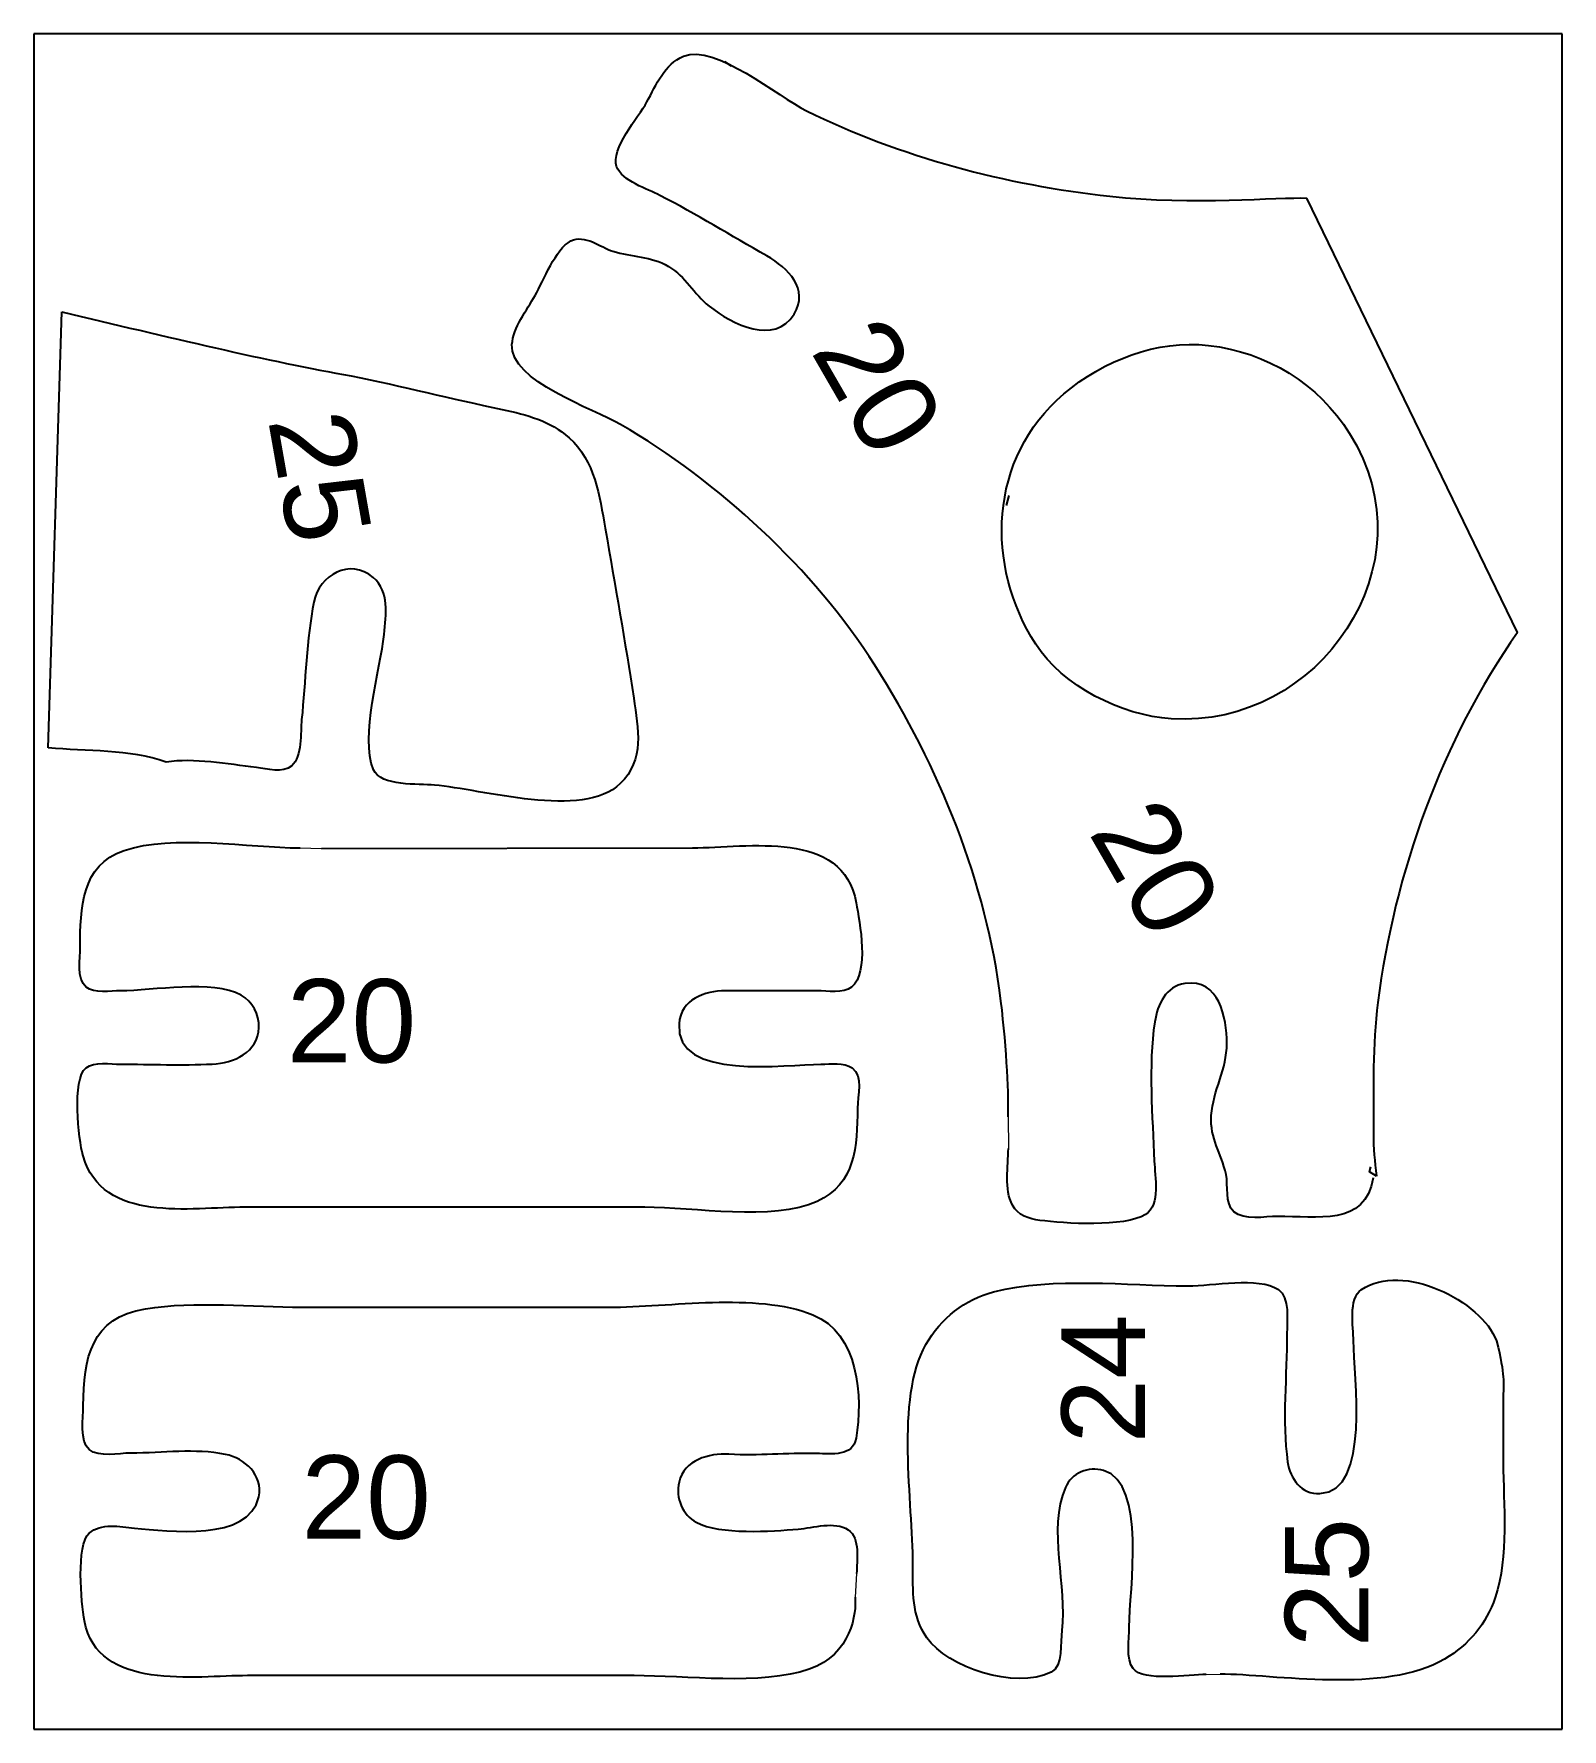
# Model space of a CAD drawing. Header units: millimetres. Extents: x 0 to 55, y 0 to 61.
import ezdxf
from ezdxf.enums import TextEntityAlignment as Align

# ---------------------------------------------------------------- set-up
doc = ezdxf.new("R2010")
doc.units = ezdxf.units.MM
doc.layers.add('Cut', color=7, linetype='Continuous', true_color=0xffffff)
doc.layers.add('Stege', color=5, linetype='Continuous', lineweight=15, true_color=0x0000ff)
doc.layers.add('Text', color=1, linetype='Continuous', lineweight=5, true_color=0xff0000)
doc.styles.add('textstyle15', font='')
doc.styles.add('textstyle16', font='')
doc.styles.add('textstyle17', font='')
doc.styles.add('textstyle18', font='')
doc.styles.add('textstyle19', font='')
doc.styles.add('textstyle20', font='')
doc.styles.add('textstyle21', font='')
doc.styles.get('textstyle15').set_extended_font_data('Arial')
doc.styles.get('textstyle16').set_extended_font_data('Arial')
doc.styles.get('textstyle17').set_extended_font_data('Arial')
doc.styles.get('textstyle18').set_extended_font_data('Arial')
doc.styles.get('textstyle19').set_extended_font_data('Arial')
doc.styles.get('textstyle20').set_extended_font_data('Arial')
doc.styles.get('textstyle21').set_extended_font_data('Arial')

msp = doc.modelspace()

# ---------------------------------------------------------------- linework, layer by layer
at = {"layer": 'Cut'}
for p, q in [((55, 61), (0, 61)), ((0, 61), (0, 0)), ((55, 0), (55, 61)), ((53.394, 39.457), (45.812, 55.092)), ((0.514, 35.31), (1, 51)), ((0, 0), (55, 0))]:
    msp.add_line(p, q, dxfattribs=at)
for points in [[(24.852, 60.012), (25.097, 59.85)], [(35.082, 44.393), (34.986, 44.034)], [(10.349, 31.69), (23.703, 31.712)], [(48.315, 19.897), (48.07, 20.058), (48.119, 20.238)], [(9.656, 15.182), (20.683, 15.182)], [(21.602, 1.923), (7.687, 1.923)]]:
    msp.add_lwpolyline(points, dxfattribs=at)
for points in [[(23.38, 60.198), (24.502, 60.668), (26.779, 58.743), (27.81, 58.233)], [(22.058, 58.55), (22.404, 59.175), (22.7, 59.913), (23.38, 60.198)], [(20.972, 56.228), (20.746, 56.845), (21.757, 58.008), (22.058, 58.55)], [(27.81, 58.233), (31.171, 56.574), (34.986, 55.566), (38.72, 55.157)], [(22.531, 55.186), (22.076, 55.42), (21.163, 55.707), (20.972, 56.228)], [(26.378, 53.01), (25.099, 53.737), (23.848, 54.507), (22.531, 55.186)], [(38.72, 55.157), (41.714, 54.83), (44.812, 55.138), (45.812, 55.092)], [(19.33, 53.55), (19.821, 53.801), (20.389, 53.322), (20.841, 53.18)], [(18.041, 51.592), (18.344, 52.13), (18.767, 53.262), (19.33, 53.55)], [(20.841, 53.18), (21.508, 52.969), (22.201, 53.008), (22.84, 52.635)], [(22.84, 52.635), (23.464, 52.27), (23.743, 51.645), (24.302, 51.205)], [(27.36, 50.918), (27.912, 51.823), (27.148, 52.572), (26.378, 53.01)], [(17.206, 49.821), (17.247, 50.43), (17.746, 51.07), (18.041, 51.592)], [(1, 51), (4.76, 50.109), (8.521, 49.193), (11.418, 48.699)], [(24.302, 51.205), (25.14, 50.546), (26.667, 49.782), (27.36, 50.918)], [(21.117, 46.941), (20.142, 47.501), (17.117, 48.518), (17.206, 49.821)], [(37.066, 48.045), (38.491, 49.249), (40.422, 50.007), (42.272, 49.793)], [(42.272, 49.793), (44.393, 49.548), (46.214, 48.414), (47.348, 46.624)], [(11.418, 48.699), (13.247, 48.317), (15.036, 47.871), (16.857, 47.488)], [(36.055, 39.043), (34.248, 41.85), (34.338, 45.739), (37.066, 48.045)], [(16.857, 47.488), (17.748, 47.3), (18.577, 47.074), (19.263, 46.464)], [(19.263, 46.464), (20.193, 45.638), (20.353, 44.384), (20.56, 43.21)], [(30.269, 38.279), (28.068, 41.733), (24.638, 44.918), (21.117, 46.941)], [(47.348, 46.624), (50.34, 41.898), (46.237, 36.01), (40.936, 36.354)], [(20.56, 43.21), (20.919, 41.173), (21.279, 39.136), (21.588, 37.094)], [(12.209, 41.439), (11.377, 42.149), (10.268, 41.532), (10.075, 40.557)], [(12.601, 39.394), (12.669, 40.114), (12.82, 40.918), (12.209, 41.439)], [(10.075, 40.557), (9.814, 39.239), (9.777, 37.679), (9.636, 36.326)], [(12.224, 34.522), (11.721, 35.703), (12.476, 38.119), (12.601, 39.394)], [(40.936, 36.354), (39.136, 36.471), (37.03, 37.53), (36.055, 39.043)], [(53.394, 39.457), (50.687, 35.625), (48.956, 30.795), (48.368, 26.142)], [(34.804, 26.193), (34.283, 30.449), (32.59, 34.636), (30.269, 38.279)], [(21.588, 37.094), (21.754, 35.995), (21.98, 34.874), (21.105, 34.021)], [(9.636, 36.326), (9.589, 35.86), (9.657, 34.997), (9.28, 34.664)], [(4.758, 34.796), (3.462, 35.27), (1.882, 35.177), (0.514, 35.31)], [(8.008, 34.602), (6.975, 34.723), (5.748, 34.951), (4.758, 34.796)], [(9.28, 34.664), (8.958, 34.381), (8.39, 34.558), (8.008, 34.602)], [(14.418, 33.969), (13.848, 34.017), (12.481, 33.919), (12.224, 34.522)], [(21.105, 34.021), (19.765, 32.713), (16.13, 33.825), (14.418, 33.969)], [(23.703, 31.712), (25.698, 31.712), (29.116, 32.399), (29.597, 29.732)], [(3.249, 31.619), (4.994, 32.209), (7.736, 31.712), (9.583, 31.712)], [(1.666, 28.149), (1.666, 29.523), (1.699, 31.094), (3.249, 31.619)], [(29.597, 29.732), (29.723, 29.037), (30.068, 27.197), (29.429, 26.701)], [(1.877, 26.701), (1.531, 26.975), (1.666, 27.75), (1.666, 28.149)], [(7.458, 26.41), (6.431, 26.98), (4.287, 26.565), (3.117, 26.566)], [(42.934, 24.673), (42.922, 25.612), (42.669, 27.007), (41.426, 26.83)], [(3.117, 26.566), (2.75, 26.566), (2.18, 26.462), (1.877, 26.701)], [(8.099, 25.246), (8.119, 25.704), (7.858, 26.188), (7.458, 26.41)], [(24.89, 26.565), (24.14, 26.555), (23.287, 26.273), (23.219, 25.378)], [(28.189, 26.566), (27.091, 26.565), (25.988, 26.58), (24.89, 26.565)], [(29.429, 26.701), (29.124, 26.463), (28.559, 26.566), (28.189, 26.566)], [(41.426, 26.83), (40.743, 26.732), (40.437, 26.073), (40.341, 25.446)], [(35.063, 22.037), (35.09, 22.676), (35.018, 24.45), (34.804, 26.193)], [(48.368, 26.142), (48.172, 24.598), (48.213, 23.045), (48.207, 21.502)], [(6.416, 23.932), (7.195, 23.97), (8.059, 24.335), (8.099, 25.246)], [(23.219, 25.378), (23.063, 23.309), (27.101, 23.927), (28.321, 23.926)], [(40.341, 25.446), (40.1, 23.869), (40.264, 22.03), (40.322, 20.436)], [(42.375, 22.076), (42.43, 22.986), (42.945, 23.751), (42.934, 24.673)], [(1.77, 20.627), (1.6, 21.217), (1.363, 23.383), (1.877, 23.791)], [(1.877, 23.791), (2.176, 24.027), (2.757, 23.926), (3.117, 23.926)], [(3.117, 23.926), (4.212, 23.926), (5.323, 23.878), (6.416, 23.932)], [(28.321, 23.926), (28.693, 23.926), (29.148, 24.005), (29.45, 23.791)], [(29.45, 23.791), (29.846, 23.509), (29.646, 22.796), (29.641, 22.343)], [(29.641, 22.343), (29.625, 20.979), (29.575, 19.616), (28.189, 18.986)], [(42.906, 19.957), (42.728, 20.765), (42.323, 21.22), (42.375, 22.076)], [(48.207, 21.502), (48.205, 20.831), (48.259, 20.459), (48.315, 19.897)], [(35.218, 18.853), (34.919, 19.413), (35.062, 20.254), (35.07, 20.89)], [(7.604, 18.78), (5.62, 18.78), (2.478, 18.177), (1.77, 20.627)], [(40.322, 20.436), (40.342, 19.889), (40.55, 18.859), (40.009, 18.521)], [(43.187, 18.618), (42.854, 18.911), (42.991, 19.567), (42.906, 19.957)], [(48.202, 19.831), (47.928, 18.077), (46.165, 18.458), (44.756, 18.448)], [(28.189, 18.986), (26.595, 18.261), (23.737, 18.78), (21.987, 18.78)], [(21.987, 18.78), (17.205, 18.78), (12.396, 18.78), (7.604, 18.78)], [(36.203, 18.306), (35.815, 18.356), (35.411, 18.489), (35.218, 18.853)], [(40.009, 18.521), (39.25, 18.046), (37.08, 18.192), (36.203, 18.306)], [(44.756, 18.448), (44.3, 18.445), (43.558, 18.294), (43.187, 18.618)], [(47.779, 15.815), (49.266, 16.825), (52.088, 15.41), (52.64, 13.972)], [(34.54, 15.731), (36.727, 16.289), (39.289, 15.951), (41.534, 15.951)], [(41.534, 15.951), (42.415, 15.951), (44.071, 16.296), (44.791, 15.815)], [(4.011, 15.124), (5.811, 15.414), (7.832, 15.182), (9.656, 15.182)], [(20.683, 15.182), (22.912, 15.182), (25.967, 15.73), (28.035, 14.91)], [(32.104, 13.84), (32.638, 14.779), (33.513, 15.469), (34.54, 15.731)], [(44.791, 15.815), (45.207, 15.538), (45.097, 14.714), (45.097, 14.236)], [(47.492, 13.972), (47.493, 14.47), (47.293, 15.485), (47.779, 15.815)], [(1.779, 11.638), (1.779, 13.33), (2.06, 14.811), (4.011, 15.124)], [(28.035, 14.91), (29.684, 14.257), (29.843, 11.945), (29.591, 10.464)], [(45.097, 14.236), (45.097, 12.747), (44.918, 11.087), (45.122, 9.617)], [(31.637, 5.922), (31.637, 8.143), (30.999, 11.896), (32.104, 13.84)], [(46.284, 8.472), (48.138, 8.558), (47.491, 12.702), (47.492, 13.972)], [(52.64, 13.972), (52.956, 12.692), (52.89, 12.451), (52.883, 11.992)], [(1.989, 10.06), (1.636, 10.352), (1.779, 11.187), (1.779, 11.638)], [(52.883, 11.992), (52.872, 11.303), (52.882, 10.335), (52.882, 9.617)], [(29.591, 10.464), (29.478, 9.801), (28.722, 9.903), (28.166, 9.915)], [(3.486, 9.931), (3.054, 9.93), (2.341, 9.767), (1.989, 10.06)], [(6.899, 9.886), (5.777, 10.103), (4.669, 9.935), (3.486, 9.931)], [(8.092, 8.356), (8.263, 9.134), (7.58, 9.754), (6.899, 9.886)], [(25.016, 9.89), (24.284, 9.931), (23.414, 9.693), (23.22, 8.881)], [(28.166, 9.915), (27.071, 9.939), (26.084, 9.83), (25.016, 9.89)], [(38.499, 9.306), (37.948, 9.466), (37.352, 9.216), (37.122, 8.688)], [(39.423, 3.679), (39.423, 4.985), (40.065, 8.851), (38.499, 9.306)], [(45.122, 9.617), (45.207, 9.002), (45.623, 8.441), (46.284, 8.472)], [(52.882, 9.617), (52.882, 8.056), (53.092, 6.219), (52.591, 4.735)], [(23.22, 8.881), (23.087, 8.322), (23.338, 7.708), (23.839, 7.441)], [(37.122, 8.688), (36.469, 7.186), (37.198, 5.127), (36.992, 3.547)], [(3.617, 7.235), (4.858, 7.122), (7.737, 6.734), (8.092, 8.356)], [(1.989, 7.051), (2.405, 7.425), (3.097, 7.283), (3.617, 7.235)], [(23.839, 7.441), (24.695, 6.984), (26.545, 7.116), (27.51, 7.196)], [(27.51, 7.196), (28.047, 7.241), (28.82, 7.495), (29.306, 7.17)], [(1.823, 3.892), (1.702, 4.563), (1.513, 6.621), (1.989, 7.051)], [(29.306, 7.17), (29.749, 6.875), (29.61, 6.064), (29.61, 5.599)], [(32.139, 3.284), (31.578, 4.085), (31.637, 4.975), (31.637, 5.922)], [(29.555, 4.75), (29.61, 4.182), (29.423, 2.68), (27.904, 2.155)], [(52.591, 4.735), (52.271, 3.786), (51.65, 3.043), (50.771, 2.519)], [(7.687, 1.923), (5.813, 1.923), (2.279, 1.359), (1.823, 3.892)], [(39.558, 2.175), (39.292, 2.512), (39.423, 3.237), (39.423, 3.679)], [(36.61, 2.043), (35.306, 1.402), (32.881, 2.225), (32.139, 3.284)], [(36.992, 3.547), (36.937, 3.132), (37.053, 2.261), (36.61, 2.043)], [(50.771, 2.519), (48.651, 1.257), (44.625, 1.964), (42.688, 1.981)], [(27.904, 2.155), (26.181, 1.559), (23.447, 1.923), (21.602, 1.923)], [(42.194, 1.964), (41.58, 1.964), (39.936, 1.698), (39.558, 2.175)]]:
    msp.add_open_spline(points, degree=3, dxfattribs=at)
at = {"layer": 'Stege'}
for p, q in [((9.583, 31.712), (10.349, 31.69)), ((35.063, 22.037), (35.07, 20.89)), ((29.61, 5.599), (29.555, 4.75)), ((42.194, 1.964), (42.688, 1.981))]:
    msp.add_line(p, q, dxfattribs=at)

# ---------------------------------------------------------------- texts
at = {"layer": 'Text', "lineweight": 60}
for style, p in [('textstyle15', (30.394, 48.324)), ('textstyle16', (40.394, 31.004))]:
    msp.add_text('20', height=3, rotation=300, dxfattribs=dict(at, style=style)).set_placement(p, align=Align.MIDDLE_CENTER)
at = {"layer": 'Text'}
for s, rotation, style, p in [('25', 280, 'textstyle21', (10.308, 45.075)), ('24', 90, 'textstyle19', (38.483, 12.601)), ('25', 90, 'textstyle20', (46.525, 5.27))]:
    msp.add_text(s, height=3, rotation=rotation, dxfattribs=dict(at, style=style)).set_placement(p, align=Align.MIDDLE_CENTER)
at = {"layer": 'Text', "style": 'textstyle18'}
msp.add_text('20', height=3, dxfattribs=at).set_placement((11.43, 25.487), align=Align.MIDDLE_CENTER)
at = {"layer": 'Text', "lineweight": 60, "style": 'textstyle17'}
msp.add_text('20', height=3, dxfattribs=at).set_placement((11.955, 8.35), align=Align.MIDDLE_CENTER)

doc.saveas('drawing.dxf')
